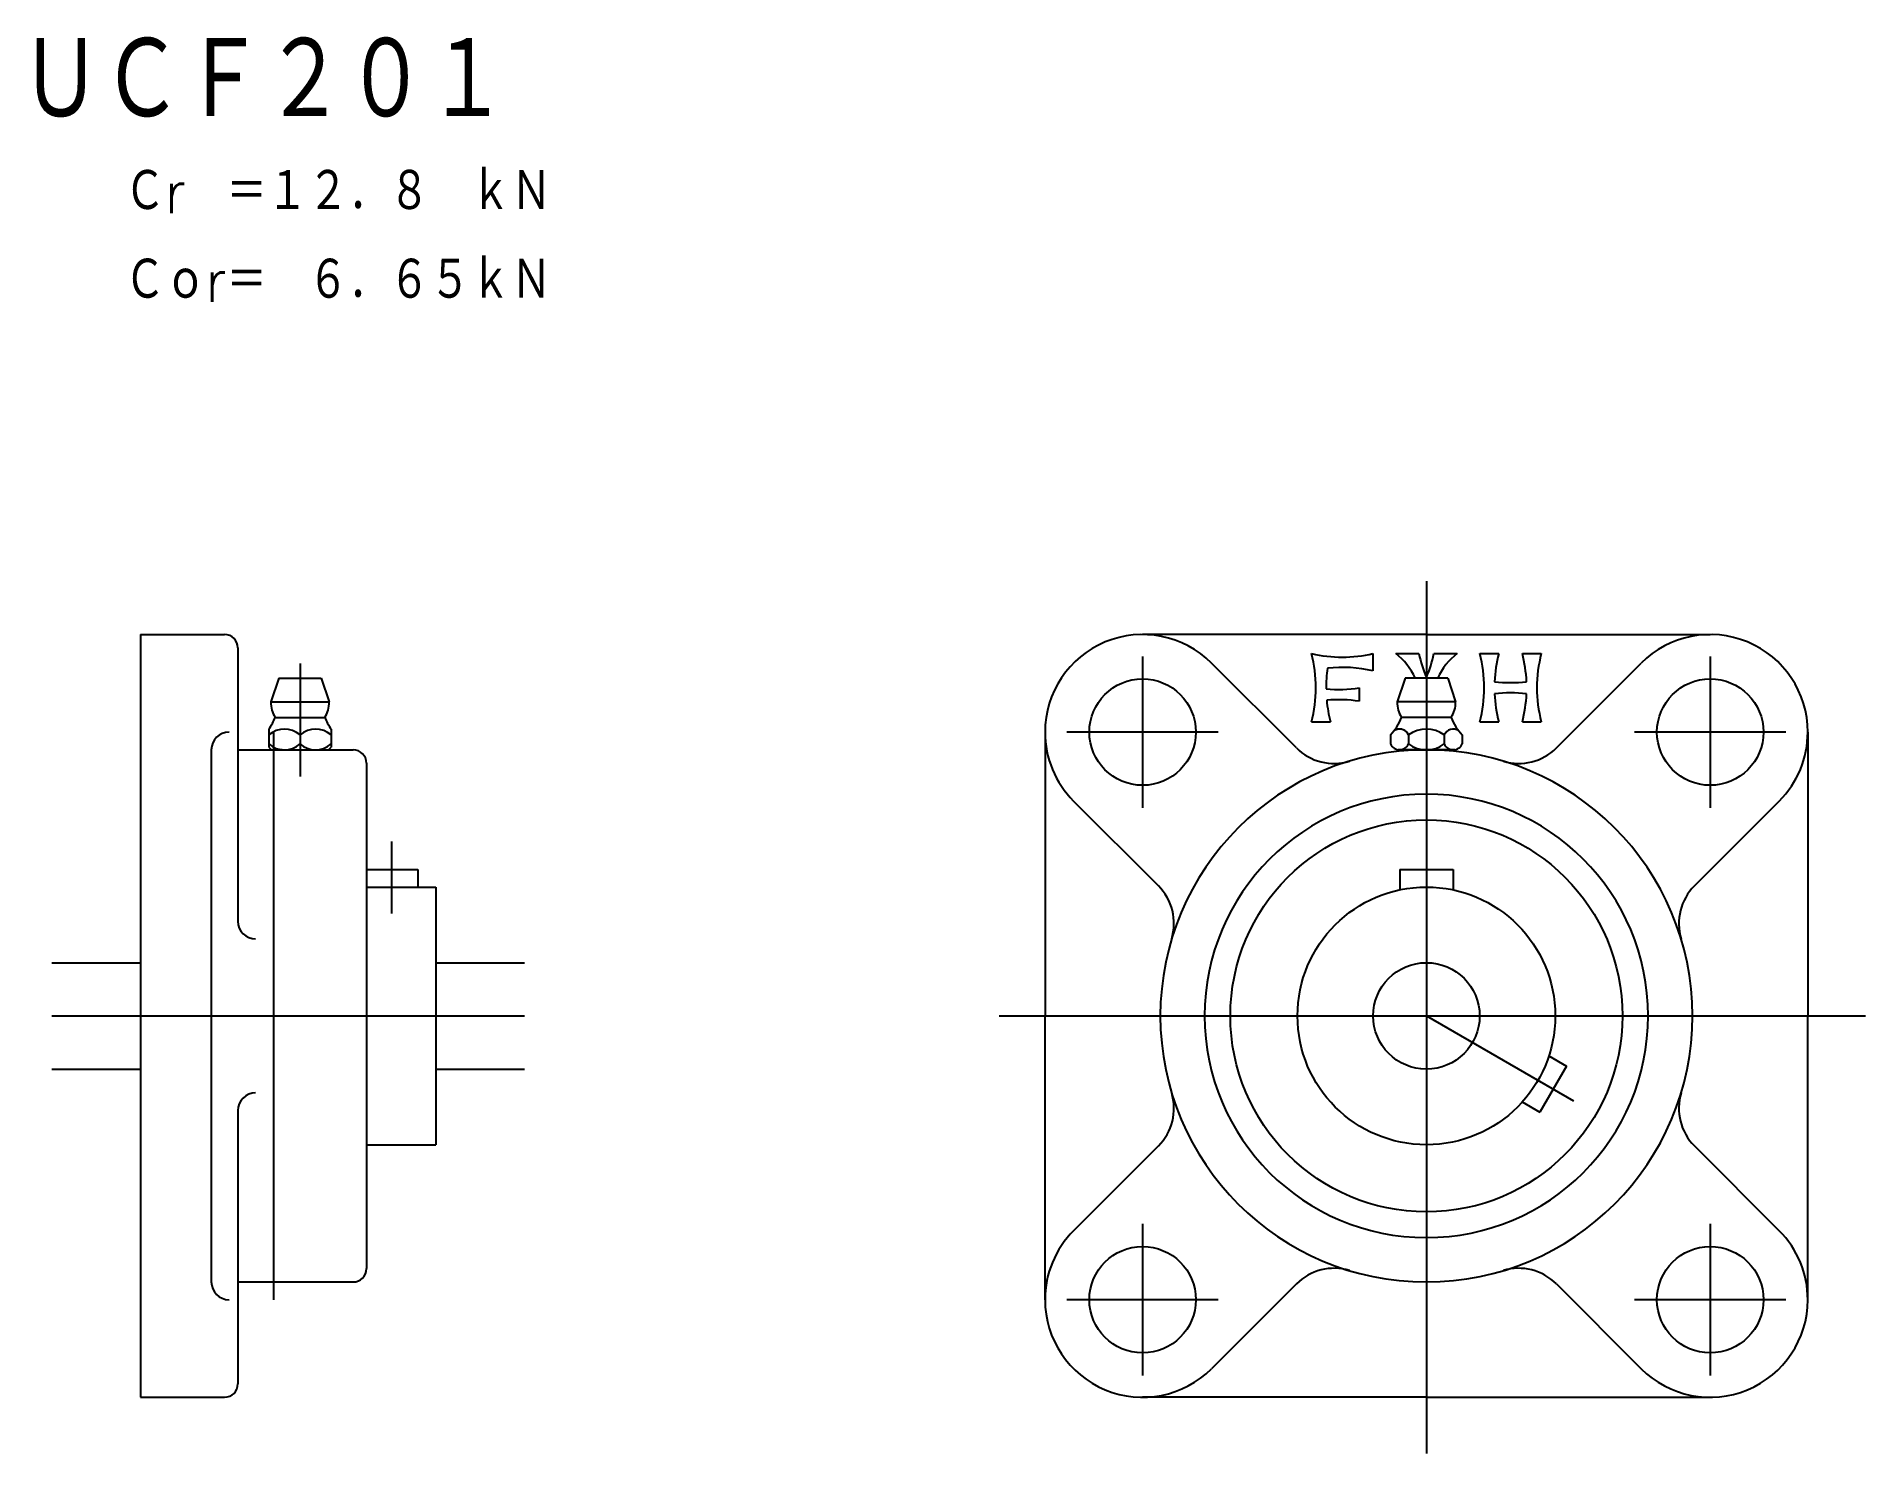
# Model space of a CAD drawing. Extents: x -157 to 50, y -49 to 110.
import ezdxf

# ---------------------------------------------------------------- set-up
doc = ezdxf.new("R2010")
doc.units = 0
doc.header["$MEASUREMENT"] = 0
doc.layers.get('0').update_dxf_attribs({"linetype": 'CONTINUOUS'})
doc.styles.add('0', font='TXT', dxfattribs={"bigfont": 'BIGFONT'})

msp = doc.modelspace()

# ---------------------------------------------------------------- linework, layer by layer
for p, q in [((0, 49), (0, -49.333)), ((-145, 43), (-145, -43)), ((-145, 43), (-135.5, 43)), ((-134, 41.5), (-134, 10.682)), ((0, 43), (-32, 43)), ((0, 43), (32, 43)), ((-127, 39.727), (-127, 27)), ((-32, 40.54), (-32, 23.46)), ((-14.661, 30.217), (-24.222, 39.778)), ((-6.026, 40.846), (-6.026, 38.903)), ((-3.462, 40.846), (-0.846, 40.846)), ((0.846, 40.846), (3.462, 40.846)), ((6.026, 40.846), (8.157, 40.846)), ((10.818, 40.846), (12.949, 40.846)), ((14.661, 30.217), (24.222, 39.778)), ((32, 40.54), (32, 23.46)), ((-129.4, 38.1), (-130.3, 35.4)), ((-129.4, 38.1), (-124.6, 38.1)), ((-129.4, 38.1), (-124.6, 38.1)), ((-129.4, 38.1), (-124.6, 38.1)), ((-129.4, 38.1), (-124.6, 38.1)), ((-124.6, 38.1), (-123.7, 35.4)), ((-2.4, 38.1), (-3.3, 35.4)), ((2.4, 38.1), (-2.4, 38.1)), ((2.4, 38.1), (-2.4, 38.1)), ((2.4, 38.1), (-2.4, 38.1)), ((2.4, 38.1), (-2.4, 38.1)), ((2.4, 38.1), (3.3, 35.4)), ((-130.3, 35.4), (-123.7, 35.4)), ((-7.564, 36.982), (-7.564, 35.48)), ((3.3, 35.4), (-3.3, 35.4)), ((-129.8, 33.654), (-124.2, 33.654)), ((-12.949, 33.154), (-10.818, 33.154)), ((2.8, 33.654), (-2.8, 33.654)), ((6.026, 33.154), (8.157, 33.154)), ((10.818, 33.154), (12.949, 33.154)), ((-130.5, 32.342), (-130.5, 30.3)), ((-130, 32), (-130, -32)), ((-123.5, 32.342), (-123.5, 30.3)), ((-43, 32), (-43, 0)), ((-23.46, 32), (-40.54, 32)), ((-4.041, 31.68), (-4.041, 30.661)), ((-2.02, 31.68), (-2.02, 30.661)), ((2.02, 31.68), (2.02, 30.661)), ((4.041, 31.68), (4.041, 30.661)), ((40.54, 32), (23.46, 32)), ((43, 32), (43, 0)), ((-137, 30), (-137, -30)), ((-134, 30), (-121, 30)), ((-130.5, 30.3), (-130.2, 30)), ((-130.2, 30), (-123.8, 30)), ((-130.2, 30), (-123.8, 30)), ((-129.021, 30), (-130.031, 30)), ((-129.021, 30), (-123.8, 30)), ((-123.8, 30), (-123.5, 30.3)), ((3.2, 30), (-3.2, 30)), ((-3.031, 30), (-3.2, 30)), ((-3.2, 30), (3.031, 30)), ((3.2, 30), (3.031, 30)), ((-119.5, 28.5), (-119.5, -28.5)), ((-30.217, 14.661), (-39.778, 24.222)), ((30.217, 14.661), (39.778, 24.222)), ((-116.7, 19.667), (-116.7, 11.53)), ((-119.5, 16.5), (-113.7, 16.5)), ((-113.7, 16.5), (-113.7, 14.53)), ((-3, 16.5), (-3, 14.217)), ((-3, 16.5), (3, 16.5)), ((-3, 16.5), (3, 16.5)), ((3, 16.5), (3, 14.217)), ((-119.5, 14.53), (-111.7, 14.53)), ((-111.7, 14.53), (-111.7, -14.53)), ((-155, 6), (-145, 6)), ((-111.7, 6), (-101.7, 6)), ((-155, 0), (-101.7, 0)), ((-48.167, 0), (49.5, 0)), ((-43, -32), (-43, 0)), ((0, 0), (16.589, -9.578)), ((43, -32), (43, 0)), ((-155, -6), (-145, -6)), ((-111.7, -6), (-101.7, -6)), ((15.789, -5.652), (12.789, -10.848)), ((13.812, -4.51), (15.789, -5.652)), ((10.812, -9.707), (12.789, -10.848)), ((-134, -10.682), (-134, -41.5)), ((-134, -10.682), (-134, -41.5)), ((-119.5, -14.53), (-111.7, -14.53)), ((-30.217, -14.661), (-39.778, -24.222)), ((30.217, -14.661), (39.778, -24.222)), ((-32, -23.46), (-32, -40.54)), ((32, -23.46), (32, -40.54)), ((-134, -30), (-121, -30)), ((-14.661, -30.217), (-24.222, -39.778)), ((14.661, -30.217), (24.222, -39.778)), ((-23.46, -32), (-40.54, -32)), ((40.54, -32), (23.46, -32)), ((-145, -43), (-135.5, -43)), ((0, -43), (-32, -43)), ((0, -43), (32, -43))]:
    msp.add_line(p, q)
for centre, radius in [((-32, 32), 6), ((32, 32), 6), ((0, 0), 22.1), ((0, 0), 14.53), ((0, 0), 6), ((-32, -32), 6), ((32, -32), 6)]:
    msp.add_circle(centre, radius)
for centre, radius, start, end in [((-135.5, 41.5), 1.5, 0, 90), ((-32, 32), 11, 45, 180), ((32, 32), 11, 0, 135), ((-27.845, 37), 15.385, 0, 14.477), ((-9.487, 55.836), 15.385, 256.997, 283.003), ((4.078, 37), 15.385, 171.748, 180.467), ((-9.487, 23.913), 15.385, 76.997, 96.194), ((-7.615, 35.308), 6.923, 23.787, 53.13), ((14.192, 44.093), 15.385, 192.185, 202.71), ((-14.192, 44.093), 15.385, 337.29, 347.815), ((7.615, 35.308), 6.923, 126.87, 156.213), ((-8.87, 37), 15.385, 0, 14.477), ((23.053, 37), 15.385, 165.523, 177.455), ((-4.078, 37), 15.385, 2.545, 14.477), ((27.845, 37), 15.385, 165.523, 194.477), ((9.487, 52.961), 15.385, 263.266, 276.734), ((-127, 35.4), 3.3, 180, 211.953), ((-127, 35.4), 3.3, 328.047, 0), ((-27.845, 37), 15.385, 345.522, 0), ((-9.872, 52.192), 15.385, 264.651, 278.627), ((4.078, 37), 15.385, 185.248, 194.477), ((-9.872, 20.269), 15.385, 81.373, 95.109), ((0, 35.4), 3.3, 180, 211.953), ((0, 35.4), 3.3, 328.047, 0), ((-8.87, 37), 15.385, 345.522, 0), ((9.487, 21.038), 15.385, 83.266, 96.734), ((23.053, 37), 15.385, 182.545, 194.477), ((-4.078, 37), 15.385, 345.522, 357.455), ((-135.403, 35.8), 6, 324.807, 339.039), ((-118.597, 35.8), 6, 200.961, 215.192), ((-123.4, 33.438), 0.8, 151.408, 167.796), ((-3.6, 33.438), 0.8, 28.592, 28.592), ((-8.403, 35.8), 6, 316.635, 339.039), ((8.403, 35.8), 6, 200.961, 223.365), ((-135, 30), 2, 90, 180), ((-128.75, 29.696), 2.645, 48.589, 131.411), ((-125.25, 29.696), 2.645, 48.589, 131.411), ((-32, 32), 11, 180, 225), ((-3.031, 31.239), 1.102, 23.576, 122.916), ((-3.031, 31.239), 1.102, 23.576, 113.06), ((-3.031, 31.239), 1.102, 23.576, 24.13), ((0, 28.925), 3.417, 53.749, 126.251), ((0, 28.925), 3.417, 122.452, 126.251), ((3.031, 31.239), 1.102, 57.084, 156.424), ((32, 32), 11, 315, 0), ((-128.75, 32.645), 2.645, 228.589, 311.411), ((-125.25, 32.645), 2.645, 228.22, 311.411), ((-121, 28.5), 1.5, 0, 90), ((0, 0), 30, 90, 180), ((-10.418, 34.46), 6, 225, 286.821), ((-3.031, 31.102), 1.102, 203.576, 336.424), ((0, 33.417), 3.417, 233.749, 306.251), ((0, 0), 30, 0, 90), ((3.031, 31.102), 1.102, 203.576, 336.424), ((10.418, 34.46), 6, 253.179, 315), ((0, 0), 25, 90, 180), ((0, 0), 25, 0, 90), ((-34.46, 10.418), 6, 343.179, 45), ((34.46, 10.418), 6, 135, 196.821), ((-132, 10.682), 2, 180, 270), ((0, 0), 30, 180, 270), ((0, 0), 25, 180, 270), ((0, 0), 25, 270, 0), ((0, 0), 30, 270, 0), ((-132, -10.682), 2, 90, 180), ((-34.46, -10.418), 6, 315, 16.821), ((34.46, -10.418), 6, 163.179, 225), ((-32, -32), 11, 135, 180), ((32, -32), 11, 0, 45), ((-121, -28.5), 1.5, 270, 0), ((-10.418, -34.46), 6, 73.179, 135), ((10.418, -34.46), 6, 45, 106.821), ((-135, -30), 2, 180, 270), ((-32, -32), 11, 180, 315), ((32, -32), 11, 225, 0), ((-135.5, -41.5), 1.5, 270, 0)]:
    msp.add_arc(centre, radius, start, end)

# ---------------------------------------------------------------- texts
at = {"style": '0', "width": 0.833333}
for s, height, p in [('ＵＣＦ２０１', 10, (-158.571, 100.5)), ('Ｃr\u3000＝１２．８\u3000ｋＮ', 5, (-146.786, 90.5)), ('Ｃｏr＝\u3000６．６５ｋＮ', 5, (-146.786, 80.5))]:
    msp.add_text(s, height=height, dxfattribs=at).set_placement(p)

doc.saveas('drawing.dxf')
